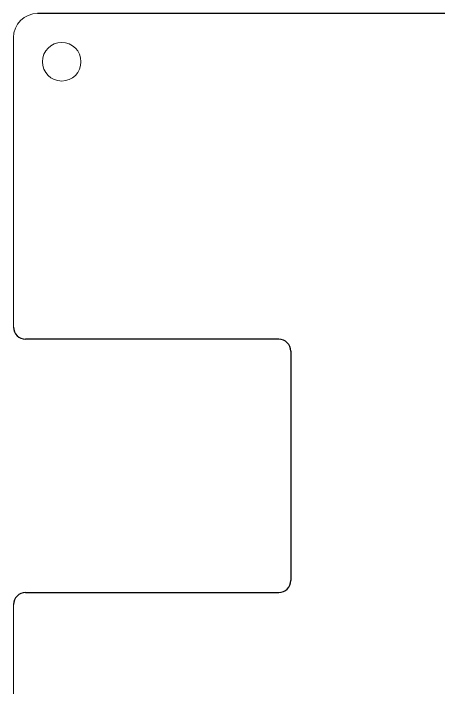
# Model space of a CAD drawing. Header units: inches. Extents: x 4 to 141, y 2 to 89.
# Drawn here: x 3.6 to 38.8, y 33.4 to 89.3 of the extents above; entities that cross this region are included whole.
import ezdxf

# ---------------------------------------------------------------- set-up
doc = ezdxf.new("R2010")
doc.units = ezdxf.units.IN
doc.header["$MEASUREMENT"] = 0
doc.layers.add('VISIBLE', color=7, linetype='Continuous', lineweight=0)

msp = doc.modelspace()

# ---------------------------------------------------------------- linework, layer by layer
for p, q in [((73.55004, 89.26697), (5.55004, 89.26697)), ((25.55004, 62.26697), (4.55004, 62.26697)), ((26.55004, 61.26697), (26.55004, 42.26697)), ((4.55004, 41.26697), (25.55004, 41.26697))]:
    msp.add_line(p, q)
for centre, start, end in [((4.55004, 63.26697), 180, 270), ((25.55004, 61.26697), 0, 90), ((25.55004, 42.26697), 270, 0), ((4.55004, 40.26697), 90, 180)]:
    msp.add_arc(centre, 1, start, end)
at = {"layer": 'VISIBLE'}
for p, q in [((3.55004, 63.26697), (3.55004, 87.26697)), ((3.55004, 31.26697), (3.55004, 40.26697))]:
    msp.add_line(p, q, dxfattribs=at)
msp.add_circle((7.55004, 85.26697), 1.6, dxfattribs=at)
msp.add_arc((5.55004, 87.26697), 2, 90, 180, dxfattribs=at)

doc.saveas('drawing.dxf')
